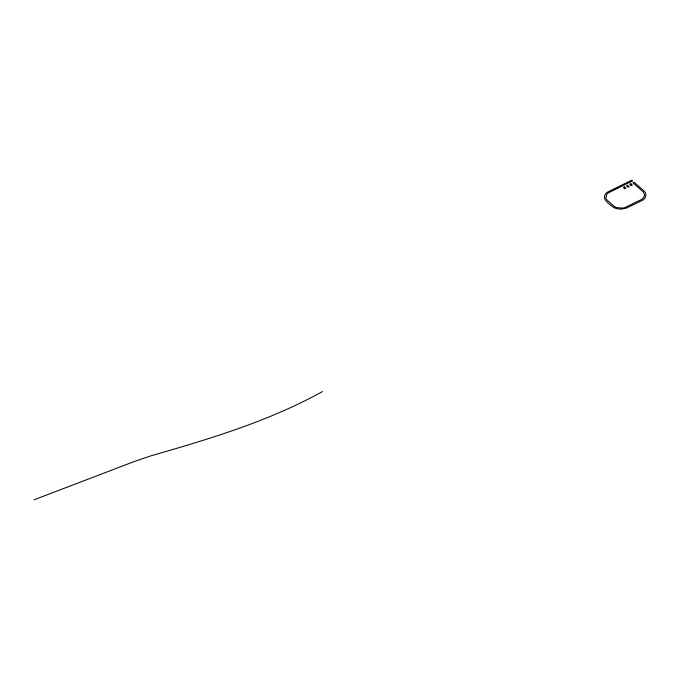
<?xml version="1.0" encoding="UTF-8"?>
<svg xmlns="http://www.w3.org/2000/svg" width="680" height="680" viewBox="0 0 680 680"><rect width="100%" height="100%" fill="white"/><g stroke="black" fill="none" stroke-linecap="round" stroke-linejoin="round"><path stroke-width="1.02" d="M322.541 391.536C268.532 421.387 209.78 438.881 150.85 455.855A107.109 7.531 -21.6 0 0 132.311 462.272L34 499.825M644.546 194.701L643.994 197.141L642.124 199.18L624.869 207.578A8.755 5.712 -0.7 0 1 622.277 208.106L616.785 207.595A8.865 5.78 -0.7 0 1 614.533 206.626L606.696 199.742A8.908 5.814 -0.7 0 1 605.914 198.05L606.755 194.42A9.384 6.12 -0.7 0 1 608.269 192.907L632.596 180.922L631.745 180.174L607.172 192.304A10.557 6.885 -0.7 0 0 605.446 194.038C601.587 199.886 609.943 204.365 613.572 207.34A10.234 6.672 -0.7 0 0 616.165 208.454L618.171 208.905A11.611 7.574 -0.7 0 0 621.427 209.108L626.408 208.097L641.563 200.761C645.685 199.444 647.777 193.579 643.841 190.808L634.125 182.266L632.961 182.835L643.212 191.887L644.546 194.701M624.495 186.957L623.339 187.519L624.759 188.768L625.923 188.207L624.495 186.957M627.708 185.394L626.543 185.963L627.963 187.204L629.127 186.643L627.708 185.394M630.921 183.829L629.756 184.399L631.176 185.648L632.34 185.079L630.921 183.829"/></g></svg>
